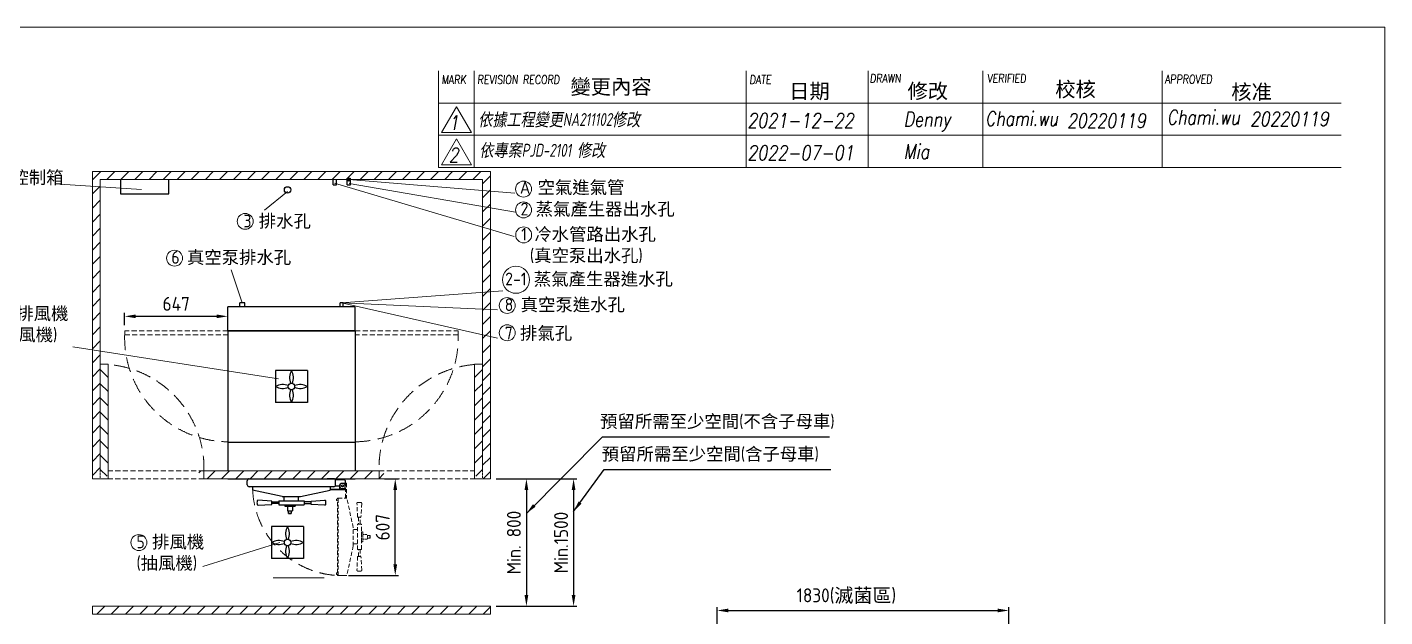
# Model space of a CAD drawing. Header units: millimetres. Extents: x -406921 to -172782, y -22195 to 7119.
# Drawn here: x -181305 to -172782, y -13054 to -9349 of the extents above; entities that cross this region are included whole.
import ezdxf

# ---------------------------------------------------------------- set-up
doc = ezdxf.new("R2010")
doc.units = ezdxf.units.MM
doc.header["$MEASUREMENT"] = 0
doc.linetypes.add('HIDDEN', pattern=[9.525, 6.35, -3.175])
doc.layers.get('0').update_dxf_attribs({"lineweight": 25})
for name, color, linetype, lineweight in [('D', 3, 'Continuous', 13), ('F', 7, 'Continuous', 15), ('H', 2, 'HIDDEN', 15), ('S', 4, 'Continuous', 15), ('T', 4, 'Continuous', 15)]:
    doc.layers.add(name, color=color, linetype=linetype, lineweight=lineweight)
doc.styles.get("Standard").update_dxf_attribs({"font": 'KAIU.TTF'})
doc.styles.add('STU25', font='isocp2.shx')
doc.styles.add('Text', font='romans.shx', dxfattribs={"width": 0.8, "oblique": 10})
doc.dimstyles.new('STU25', dxfattribs={"dimscale": 35, "dimtxt": 2.5, "dimasz": 2, "dimexe": 0.6, "dimexo": 1, "dimgap": 1, "dimtad": 1, "dimdsep": 46, "dimtxsty": 'STU25', "dimcen": 2, "dimazin": 2, "dimtfac": 1, "dimtmove": 0, "dimatfit": 3, "dimfxl": 0, "dimtolj": 1, "dimtzin": 0, "dimarcsym": 0})
doc.dimstyles.new('STU25$7', dxfattribs={"dimscale": 35, "dimtxt": 2.5, "dimasz": 2, "dimexe": 1.25, "dimexo": 0.625, "dimgap": 1, "dimtad": 0, "dimdec": 4, "dimdsep": 46, "dimtxsty": 'STU25', "dimcen": 2.5, "dimazin": 2, "dimtfac": 1, "dimtdec": 4, "dimtmove": 0, "dimatfit": 3, "dimfxl": 0, "dimtolj": 1, "dimtzin": 0, "dimarcsym": 0})

# ---------------------------------------------------------------- blocks, each defined once
blk = doc.blocks.new('*D12')
at = {"layer": 'D', "color": 0, "lineweight": -2}
for p, q in [((-176972.7, -13312.1), (-176972.7, -12992.4)), ((-176902.7, -13013.4), (-175212.7, -13013.4)), ((-175142.7, -13312.1), (-175142.7, -12992.4))]:
    blk.add_line(p, q, dxfattribs=at)
at = {"layer": 'D', "color": 0}
for points in [[(-176902.7, -13001.7), (-176902.7, -13025.1), (-176972.7, -13013.4)], [(-175212.7, -13025.1), (-175212.7, -13001.7), (-175142.7, -13013.4)]]:
    blk.add_solid(points, dxfattribs=at)
at = {"layer": 'Defpoints', "color": 0}
for p in [(-175142.7, -13013.4), (-176972.7, -13347.1), (-175142.7, -13347.1)]:
    blk.add_point(p, dxfattribs=at)
at = {"layer": 'D', "color": 0, "insert": (-176162.1, -12923.3), "char_height": 87.5, "attachment_point": 5, "style": 'STU25'}
blk.add_mtext('\\A1;1830({\\f標楷體|b0|i0|c136|p65;滅菌區})', dxfattribs=at)
blk = doc.blocks.new('*D14')
at = {"layer": 'D', "color": 0, "lineweight": -2}
for p, q in [((-178361, -12186.5), (-178149.7, -12186.5)), ((-178170.7, -12256.5), (-178170.7, -12916.5)), ((-178361, -12986.5), (-178149.7, -12986.5))]:
    blk.add_line(p, q, dxfattribs=at)
at = {"layer": 'D', "color": 0}
for points in [[(-178159, -12256.5), (-178182.4, -12256.5), (-178170.7, -12186.5)], [(-178182.4, -12916.5), (-178159, -12916.5), (-178170.7, -12986.5)]]:
    blk.add_solid(points, dxfattribs=at)
at = {"layer": 'Defpoints', "color": 0}
for p in [(-178396, -12186.5), (-178396, -12986.5), (-178170.7, -12986.5)]:
    blk.add_point(p, dxfattribs=at)
at = {"layer": 'D', "color": 0, "insert": (-178249.4, -12586.5), "char_height": 87.5, "attachment_point": 5, "rotation": 90, "style": 'STU25'}
blk.add_mtext('\\A1;{\\Fisocp2.shx;Min. 800}', dxfattribs=at)
blk = doc.blocks.new('*D15')
at = {"layer": 'D', "color": 0, "lineweight": -2}
for p, q in [((-178361, -12186.5), (-177853.6, -12186.5)), ((-177874.6, -12256.5), (-177874.6, -12916.5)), ((-178361, -12986.5), (-177853.6, -12986.5))]:
    blk.add_line(p, q, dxfattribs=at)
at = {"layer": 'D', "color": 0}
for points in [[(-177862.9, -12256.5), (-177886.2, -12256.5), (-177874.6, -12186.5)], [(-177886.2, -12916.5), (-177862.9, -12916.5), (-177874.6, -12986.5)]]:
    blk.add_solid(points, dxfattribs=at)
at = {"layer": 'Defpoints', "color": 0}
for p in [(-178396, -12186.5), (-178396, -12986.5), (-177874.6, -12986.5)]:
    blk.add_point(p, dxfattribs=at)
at = {"layer": 'D', "color": 0, "insert": (-177953.3, -12586.5), "char_height": 87.5, "attachment_point": 5, "rotation": 90, "style": 'STU25'}
blk.add_mtext('\\A1;{\\Fisocp2.shx;Min.1500}', dxfattribs=at)
blk = doc.blocks.new('*D22')
at = {"layer": 'D', "color": 0, "lineweight": -2}
for p, q in [((-180693, -11221.5), (-180693, -11144.9)), ((-180623, -11165.9), (-180116, -11165.9)), ((-180046, -11221.5), (-180046, -11144.9))]:
    blk.add_line(p, q, dxfattribs=at)
at = {"layer": 'D', "color": 0}
for points in [[(-180623, -11154.3), (-180623, -11177.6), (-180693, -11165.9)], [(-180116, -11177.6), (-180116, -11154.3), (-180046, -11165.9)]]:
    blk.add_solid(points, dxfattribs=at)
at = {"layer": 'Defpoints', "color": 0}
for p in [(-180046, -11165.9), (-180693, -11256.5), (-180046, -11256.5)]:
    blk.add_point(p, dxfattribs=at)
at = {"layer": 'D', "color": 0, "insert": (-180369.5, -11087.2), "char_height": 87.5, "attachment_point": 5, "style": 'STU25'}
blk.add_mtext('\\A1;647', dxfattribs=at)
blk = doc.blocks.new('*D23')
at = {"layer": 'D', "color": 0, "lineweight": -2}
for p, q in [((-179061, -12186.5), (-178973.3, -12186.5)), ((-178994.3, -12724), (-178994.3, -12256.5)), ((-179288.3, -12794), (-178973.3, -12794))]:
    blk.add_line(p, q, dxfattribs=at)
at = {"layer": 'D', "color": 0}
for points in [[(-178982.6, -12256.5), (-179006, -12256.5), (-178994.3, -12186.5)], [(-179006, -12724), (-178982.6, -12724), (-178994.3, -12794)]]:
    blk.add_solid(points, dxfattribs=at)
at = {"layer": 'Defpoints', "color": 0}
for p in [(-179096, -12186.5), (-178994.3, -12186.5), (-179323.3, -12794)]:
    blk.add_point(p, dxfattribs=at)
at = {"layer": 'D', "color": 0, "insert": (-179073, -12490.3), "char_height": 87.5, "attachment_point": 5, "rotation": 90, "style": 'STU25'}
blk.add_mtext('\\A1;607', dxfattribs=at)

msp = doc.modelspace()

# ---------------------------------------------------------------- hatches: boundary and pattern name
msp.add_hatch(color=256).paths.add_polyline_path([(-179285.453, -10295.783, 1), (-179285.453, -10317.304, 1)])
at = {"layer": 'H', "ltscale": 5}
h = msp.add_hatch(dxfattribs=at)
h.set_pattern_fill('ANSI31', color=256, scale=500, style=0)
h.set_pattern_definition([(45, (37616.9, 4026.83), (-44.194174, 44.194174), [])])
h.paths.add_polyline_path([(-180895.953, -10256.544), (-180895.953, -12186.544), (-180845.953, -12186.544), (-180845.953, -12136.544), (-180845.953, -10306.544), (-178445.953, -10306.544), (-178445.953, -12136.544), (-178445.953, -12186.544), (-178395.953, -12186.544), (-178395.953, -10256.544)])
h = msp.add_hatch(dxfattribs=at)
h.set_pattern_fill('ANSI31', color=256, scale=20, angle=270, style=0)
h.set_pattern_definition([(315, (53164.995, 3961.32), (44.90128, 44.90128), [])])
h.paths.add_polyline_path([(-180845.953, -11467.328), (-180845.953, -12136.544), (-180820.953, -12179.845), (-180795.953, -12165.411), (-180795.953, -11467.328)])
h = msp.add_hatch(dxfattribs=at)
h.set_pattern_fill('ANSI31', color=256, scale=20, angle=270, style=0)
h.set_pattern_definition([(225, (-412456.9, 3961.32), (-44.90128, 44.90128), [])])
h.paths.add_polyline_path([(-178445.953, -11467.328), (-178445.953, -12136.544), (-178470.953, -12179.845), (-178495.953, -12165.411), (-178495.953, -11467.328)])
h = msp.add_hatch(dxfattribs=at)
h.set_pattern_fill('ANSI31', color=256, scale=20, style=0)
h.set_pattern_definition([(45, (53114.995, 3961.32), (-44.90128, 44.90128), [])])
h.paths.add_polyline_path([(-179065.169, -12186.544), (-179065.169, -12136.544), (-180226.738, -12136.544), (-180226.738, -12186.544)])
h = msp.add_hatch(dxfattribs=at)
h.set_pattern_fill('ANSI31', color=256, scale=20, style=0)
h.set_pattern_definition([(45, (37354.12, 4026.83), (-44.90128, 44.90128), [])])
h.paths.add_polyline_path([(-180895.953, -12986.544), (-180895.953, -13036.544), (-178395.953, -13036.544), (-178395.953, -12986.544)])

# ---------------------------------------------------------------- linework, layer by layer
at = {"linetype": 'Continuous'}
for p, q in [((-179384.12, -10338.919), (-179384.12, -10306.544)), ((-179364.12, -10338.919), (-179364.12, -10306.544)), ((-179295.453, -10338.919), (-179295.453, -10306.544)), ((-179275.453, -10338.919), (-179275.453, -10306.544)), ((-179384.12, -10338.919), (-179364.12, -10338.919)), ((-179295.453, -10338.919), (-179275.453, -10338.919)), ((-179745.953, -11506.544), (-179745.953, -11706.544)), ((-179545.953, -11506.544), (-179745.953, -11506.544)), ((-179545.953, -11506.544), (-179545.953, -11706.544)), ((-179545.953, -11706.544), (-179745.953, -11706.544)), ((-179402.503, -12250.544), (-179343.489, -12250.544)), ((-179308.489, -12256.544), (-179402.503, -12256.544)), ((-179343.489, -12226.544), (-179343.489, -12256.544)), ((-179318.489, -12216.544), (-179333.489, -12216.544)), ((-179308.489, -12256.544), (-179308.489, -12226.544)), ((-179769.191, -12326.128), (-179856.191, -12321.628)), ((-179856.191, -12351.628), (-179769.191, -12347.128)), ((-179769.191, -12347.128), (-179769.191, -12326.128)), ((-179769.191, -12331.878), (-179725.953, -12331.878)), ((-179725.953, -12341.378), (-179769.191, -12341.378)), ((-179522.716, -12331.878), (-179565.953, -12331.878)), ((-179565.953, -12341.378), (-179522.716, -12341.378)), ((-179522.716, -12326.128), (-179435.716, -12321.628)), ((-179522.716, -12347.128), (-179522.716, -12326.128)), ((-179435.716, -12351.628), (-179522.716, -12347.128)), ((-179770.453, -12486.544), (-179770.453, -12686.544)), ((-179570.453, -12486.544), (-179770.453, -12486.544)), ((-179570.453, -12486.544), (-179570.453, -12686.544)), ((-179570.453, -12686.544), (-179770.453, -12686.544))]:
    msp.add_line(p, q, dxfattribs=at)
for p, q in [((-180045.953, -11256.544), (-180045.953, -11106.544)), ((-179245.953, -11106.544), (-180045.953, -11106.544)), ((-179970.953, -11106.544), (-179970.953, -11081.544)), ((-179938.953, -11081.544), (-179970.953, -11081.544)), ((-179938.953, -11106.544), (-179938.953, -11081.544)), ((-179340.953, -11106.544), (-179340.953, -11081.544)), ((-179320.953, -11081.544), (-179340.953, -11081.544)), ((-179320.953, -11106.544), (-179320.953, -11081.544)), ((-179245.953, -11256.544), (-179245.953, -11106.544)), ((-180045.953, -11256.544), (-180045.953, -11956.544)), ((-179245.953, -11256.544), (-180045.953, -11256.544)), ((-180045.953, -11256.544), (-179245.953, -11256.544)), ((-179245.953, -11256.544), (-179245.953, -11956.544)), ((-180045.953, -11956.544), (-180045.953, -12136.544)), ((-180045.953, -11956.544), (-179245.953, -11956.544)), ((-180045.953, -11956.544), (-179245.953, -11956.544)), ((-179245.953, -11956.544), (-179245.953, -12136.544)), ((-180045.953, -12186.544), (-179245.953, -12186.544)), ((-179911.453, -12186.544), (-179870.953, -12186.544)), ((-179890.953, -12186.544), (-179400.953, -12186.544)), ((-179380.453, -12186.544), (-179420.953, -12186.544)), ((-179923.453, -12224.544), (-179923.453, -12198.544)), ((-179379.505, -12236.506), (-179912.402, -12236.506)), ((-179889.403, -12236.506), (-179889.403, -12257.714)), ((-179703.453, -12298.544), (-179889.403, -12257.714)), ((-179588.453, -12298.544), (-179402.503, -12257.714)), ((-179402.503, -12257.714), (-179402.768, -12256.544)), ((-179402.768, -12256.544), (-179402.503, -12256.544)), ((-179402.768, -12256.544), (-179402.503, -12257.714)), ((-179402.503, -12236.506), (-179402.503, -12256.544)), ((-179402.503, -12256.544), (-179402.503, -12257.714)), ((-179368.453, -12231.544), (-179368.453, -12191.544)), ((-179368.453, -12191.544), (-179314.489, -12191.544)), ((-179368.453, -12224.544), (-179368.453, -12198.544)), ((-179368.453, -12231.544), (-179348.489, -12231.544)), ((-179348.489, -12191.544), (-179314.489, -12191.544)), ((-179348.489, -12231.544), (-179346.064, -12231.544)), ((-179308.489, -12197.544), (-179308.489, -12230.544)), ((-179725.953, -12324.878), (-179725.953, -12348.378)), ((-179725.953, -12324.878), (-179565.953, -12324.878)), ((-179723.453, -12350.878), (-179568.453, -12350.878)), ((-179703.453, -12298.544), (-179588.453, -12298.544)), ((-179690.953, -12324.878), (-179690.953, -12298.544)), ((-179686.953, -12350.778), (-179686.953, -12358.878)), ((-179686.953, -12350.878), (-179623.453, -12350.878)), ((-179686.953, -12358.878), (-179623.453, -12358.878)), ((-179670.203, -12358.878), (-179670.203, -12387.378)), ((-179640.203, -12358.878), (-179640.203, -12387.378)), ((-179623.453, -12350.878), (-179623.453, -12358.878)), ((-179600.953, -12324.878), (-179600.953, -12298.544)), ((-179565.953, -12324.878), (-179565.953, -12348.378)), ((-179670.203, -12387.378), (-179640.203, -12387.378)), ((-179663.703, -12403.378), (-179663.703, -12387.378)), ((-179663.703, -12403.378), (-179646.703, -12403.378)), ((-179661.703, -12405.378), (-179663.703, -12403.378)), ((-179648.703, -12405.378), (-179661.703, -12405.378)), ((-179648.703, -12405.378), (-179646.703, -12403.378)), ((-179646.703, -12387.378), (-179646.703, -12403.378))]:
    msp.add_line(p, q)
msp.add_lwpolyline([(-180719.756, -10306.544), (-180719.756, -10396.141), (-180415.068, -10396.141), (-180415.068, -10306.544)], dxfattribs=at)
for centre, radius in [((-179285.453, -10306.544), 10.761), ((-179670.453, -10371.544), 20), ((-179645.953, -11606.544), 20), ((-179645.953, -11606.544), 20), ((-179645.953, -11606.544), 20), ((-179645.953, -11606.544), 20), ((-179325.989, -12230.544), 6.45), ((-179325.989, -12230.544), 6.4), ((-179670.453, -12586.544), 20), ((-179670.453, -12586.544), 20), ((-179670.453, -12586.544), 20), ((-179670.453, -12586.544), 20)]:
    msp.add_circle(centre, radius)
for centre, radius, start, end in [((-179564.929, -11552.419), 93.11, 150.4818019, 201.9770324), ((-179726.978, -11552.419), 93.11, 338.0229676, 29.5181981), ((-179700.078, -11687.568), 93.11, 68.0229676, 119.5181981), ((-179700.078, -11525.519), 93.11, 240.4818019, 291.9770324), ((-179564.929, -11660.668), 93.11, 158.0229676, 209.5181981), ((-179726.978, -11660.668), 93.11, 330.4818019, 21.9770324), ((-179591.829, -11687.568), 93.11, 60.4818019, 111.9770324), ((-179591.829, -11525.519), 93.11, 248.0229676, 299.5181981), ((-179911.453, -12198.544), 12, 90, 180), ((-179380.453, -12198.544), 12, 0, 90), ((-179911.453, -12224.544), 12, 180, 270), ((-179380.453, -12224.544), 12, 270, 0), ((-179346.064, -12234.544), 3, 30.9007102, 90), ((-179314.489, -12197.544), 6, 0, 90), ((-179723.453, -12348.378), 2.5, 180, 270), ((-179568.453, -12348.378), 2.5, 270, 0), ((-179659.453, -12399.979), 5.442, 218.6476153, 231.3523847), ((-179659.453, -12399.979), 5.442, 262.77462, 321.3523847), ((-179650.953, -12399.979), 5.442, 218.6476153, 277.22538), ((-179650.953, -12399.979), 5.442, 308.6476153, 321.3523847), ((-179589.429, -12532.419), 93.11, 150.4818019, 201.9770324), ((-179751.478, -12532.419), 93.11, 338.0229676, 29.5181981), ((-179724.578, -12667.568), 93.11, 68.0229676, 119.5181981), ((-179724.578, -12505.519), 93.11, 240.4818019, 291.9770324), ((-179589.429, -12640.668), 93.11, 158.0229676, 209.5181981), ((-179751.478, -12640.668), 93.11, 330.4818019, 21.9770324), ((-179616.329, -12667.568), 93.11, 60.4818019, 111.9770324), ((-179616.329, -12505.519), 93.11, 248.0229676, 299.5181981)]:
    msp.add_arc(centre, radius, start, end)
for centre, radius, start, end in [((-179333.489, -12226.544), 10, 90, 180), ((-179318.489, -12226.544), 10, 0, 90), ((-179806.418, -12336.628), 55.773, 168.6471146, 191.3528854), ((-179856.191, -12326.634), 5.007, 90, 168.6471146), ((-179856.191, -12346.621), 5.007, 191.3528854, 275.9218723), ((-179435.716, -12346.621), 5.007, 264.0781277, 348.6471146), ((-179435.716, -12326.634), 5.007, 11.3528854, 90), ((-179485.488, -12336.628), 55.773, 348.6471146, 11.3528854)]:
    msp.add_arc(centre, radius, start, end, dxfattribs=at)
at = {"layer": 'D'}
for p, q in [((-179285.453, -10306.544), (-178242.695, -10392.08)), ((-180586.763, -10369.646), (-181100.922, -10335.575)), ((-179954.953, -11081.544), (-180024.517, -10874.599)), ((-179330.953, -11081.544), (-178318.955, -11004.938)), ((-179330.953, -11081.544), (-178351.963, -11125.955)), ((-179330.953, -11081.544), (-178351.662, -11302.405)), ((-179728.231, -11557.558), (-181017.585, -11357.092)), ((-179719.343, -12587.4), (-180202.933, -12736.453)), ((-179759.656, -12807.888), (-179440.95, -12807.888))]:
    msp.add_line(p, q, dxfattribs=at)
at = {"layer": 'D', "linetype": 'Continuous'}
for p, q in [((-179670.453, -10380.979), (-179815.289, -10498.954)), ((-179375.344, -10328.665), (-178248.251, -10664.055)), ((-179284.514, -10331.4), (-178240.115, -10512.062))]:
    msp.add_line(p, q, dxfattribs=at)
at = {"layer": 'D'}
for centre, radius in [((-178188.825, -10366.646), 50), ((-178188.825, -10497.77), 50), ((-179936.179, -10569.338), 50), ((-178188.03, -10654.567), 50), ((-180379.595, -10800.691), 50), ((-178236.358, -10936.389), 85), ((-178291.304, -11097.86), 50), ((-178291.304, -11269.255), 50), ((-180603.451, -12586.786), 50)]:
    msp.add_circle(centre, radius, dxfattribs=at)
at = {"layer": 'F'}
msp.add_line((-178723.712, -9623.491), (-178723.712, -10230.991), dxfattribs=at)
at = {"layer": 'F', "color": 7}
for p, q in [((-178498.712, -9623.491), (-178498.712, -10230.991)), ((-176790.542, -10230.991), (-176790.542, -9623.491)), ((-176025.542, -10230.991), (-176025.542, -9623.491)), ((-175305.542, -10230.991), (-175305.542, -9623.491)), ((-174180.542, -10230.991), (-174180.542, -9623.491)), ((-173055.542, -9825.991), (-178723.712, -9825.991)), ((-178723.712, -10028.491), (-173055.542, -10028.491)), ((-178723.712, -10230.991), (-173055.542, -10230.991))]:
    msp.add_line(p, q, dxfattribs=at)
at = {"layer": 'F', "color": 6}
msp.add_lwpolyline([(-185966.52, -9349.47), (-185966.52, -18619.47), (-172781.52, -18619.47), (-172781.52, -9349.47)], close=True, dxfattribs=at)
msp.add_lwpolyline([(-185966.52, -9349.47), (-185966.52, -18619.47), (-172781.52, -18619.47), (-172781.52, -9349.47)], close=True, dxfattribs=at)
at = {"layer": 'F', "color": 7}
for points in [[(-178609.496, -9849.405), (-178702.987, -10011.336), (-178516.005, -10011.336)], [(-178609.496, -10051.905), (-178702.987, -10213.836), (-178516.005, -10213.836)]]:
    msp.add_lwpolyline(points, close=True, dxfattribs=at)
at = {"layer": 'H', "ltscale": 5}
for p, q in [((-180045.953, -11256.544), (-180692.953, -11256.544)), ((-180692.953, -11256.544), (-180692.953, -11281.544)), ((-180692.953, -11281.544), (-180045.953, -11281.544)), ((-179245.953, -11256.544), (-178598.953, -11256.544)), ((-178598.953, -11281.544), (-179245.953, -11281.544)), ((-178598.953, -11256.544), (-178598.953, -11281.544)), ((-180195.953, -12136.544), (-180795.953, -12136.544)), ((-180195.953, -12186.544), (-180795.953, -12186.544)), ((-179095.169, -12136.544), (-178495.953, -12136.544)), ((-179095.169, -12186.544), (-178495.953, -12186.544))]:
    msp.add_line(p, q, dxfattribs=at)
at = {"layer": 'H'}
for p, q in [((-180845.953, -12186.544), (-180895.953, -12186.544)), ((-180845.953, -12136.544), (-180845.953, -12186.544)), ((-178445.953, -12136.544), (-178445.953, -12186.544)), ((-178445.953, -12186.544), (-178395.953, -12186.544)), ((-179205.655, -12582.257), (-179205.655, -12518.757)), ((-179205.655, -12518.757), (-179197.655, -12518.757)), ((-179197.655, -12582.257), (-179197.655, -12518.757)), ((-179205.755, -12582.257), (-179197.655, -12582.257)), ((-179197.655, -12535.507), (-179169.155, -12535.507)), ((-179197.655, -12565.507), (-179169.155, -12565.507)), ((-179169.155, -12565.507), (-179169.155, -12535.507)), ((-179169.155, -12542.007), (-179153.155, -12542.007)), ((-179153.155, -12559.007), (-179169.155, -12559.007)), ((-179153.155, -12559.007), (-179153.155, -12542.007)), ((-179151.155, -12544.007), (-179153.155, -12542.007)), ((-179151.155, -12557.007), (-179153.155, -12559.007)), ((-179151.155, -12544.007), (-179151.155, -12557.007))]:
    msp.add_line(p, q, dxfattribs=at)
at = {"layer": 'H', "ltscale": 4}
for p, q in [((-179339.989, -12223.044), (-179339.989, -12238.044)), ((-179299.989, -12213.044), (-179329.989, -12213.044)), ((-179329.989, -12248.044), (-179299.989, -12248.044)), ((-179305.989, -12307.057), (-179305.989, -12248.044)), ((-179299.989, -12213.044), (-179299.989, -12307.057)), ((-179363.989, -12314.007), (-179352.989, -12313.161)), ((-179363.989, -12323.007), (-179363.989, -12314.007)), ((-179363.989, -12323.007), (-179352.989, -12323.854)), ((-179356.239, -12307.007), (-179356.989, -12307.757)), ((-179356.989, -12313.469), (-179356.989, -12307.757)), ((-179356.989, -12777.469), (-179356.989, -12323.546)), ((-179356.239, -12307.007), (-179352.989, -12307.007)), ((-179352.989, -12307.007), (-179352.989, -12308.507)), ((-179352.989, -12793.957), (-179352.989, -12307.057)), ((-179352.989, -12307.057), (-179298.819, -12307.057)), ((-179257.989, -12493.007), (-179298.819, -12307.057)), ((-179230.405, -12427.27), (-179234.905, -12340.27)), ((-179204.905, -12340.27), (-179209.405, -12427.27)), ((-179209.405, -12427.27), (-179230.405, -12427.27)), ((-179224.655, -12427.27), (-179224.655, -12470.507)), ((-179215.155, -12470.507), (-179215.155, -12427.27)), ((-179257.989, -12608.007), (-179257.989, -12493.007)), ((-179231.655, -12505.507), (-179257.989, -12505.507)), ((-179231.655, -12630.507), (-179231.655, -12470.507)), ((-179231.655, -12470.507), (-179208.155, -12470.507)), ((-179205.655, -12628.007), (-179205.655, -12473.007)), ((-179257.989, -12608.007), (-179298.819, -12793.957)), ((-179231.339, -12595.507), (-179257.989, -12595.507)), ((-179230.405, -12673.745), (-179234.905, -12760.745)), ((-179231.655, -12630.507), (-179208.155, -12630.507)), ((-179209.405, -12673.745), (-179230.405, -12673.745)), ((-179224.655, -12673.745), (-179224.655, -12630.507)), ((-179215.155, -12630.507), (-179215.155, -12673.745)), ((-179204.905, -12760.745), (-179209.405, -12673.745)), ((-179363.989, -12778.007), (-179352.989, -12777.161)), ((-179363.989, -12787.007), (-179363.989, -12778.007)), ((-179363.989, -12787.007), (-179352.989, -12787.854)), ((-179356.989, -12793.257), (-179356.989, -12787.546)), ((-179356.239, -12794.007), (-179356.989, -12793.257)), ((-179356.239, -12794.007), (-179352.989, -12794.007)), ((-179352.989, -12794.007), (-179352.989, -12792.507)), ((-179352.989, -12793.957), (-179298.819, -12793.957))]:
    msp.add_line(p, q, dxfattribs=at)
msp.add_circle((-179325.989, -12230.544), 6.4, dxfattribs=at)
at = {"layer": 'H', "ltscale": 15}
for centre, radius, start, end in [((-180038.716, -11299.547), 654.485, 178.4237532, 269.3663926), ((-179253.191, -11299.547), 654.485, 270.6336074, 1.5762468), ((-180848.564, -12119.899), 653.608, 358.5407222, 85.3830663), ((-178443.234, -12119.229), 652.949, 94.631157, 181.5194828), ((-179325.989, -12230.544), 564.069, 182.7609377, 272.7609377)]:
    msp.add_arc(centre, radius, start, end, dxfattribs=at)
at = {"layer": 'H', "ltscale": 4}
for centre, radius, start, end in [((-179329.989, -12223.044), 10, 90, 180), ((-179329.989, -12238.044), 10, 180, 270), ((-179229.899, -12340.27), 5.007, 101.3528854, 180), ((-179219.905, -12390.043), 55.773, 78.6471146, 101.3528854), ((-179209.912, -12340.27), 5.007, 354.0781277, 78.6471146), ((-179208.155, -12473.007), 2.5, 0, 90), ((-179208.155, -12628.007), 2.5, 270, 0), ((-179229.899, -12760.745), 5.007, 180, 258.6471146), ((-179219.905, -12710.972), 55.773, 258.6471146, 281.3528854), ((-179209.912, -12760.745), 5.007, 281.3528854, 5.9218723)]:
    msp.add_arc(centre, radius, start, end, dxfattribs=at)
at = {"layer": 'H'}
for centre, start, end in [((-179156.554, -12546.257), 38.6476153, 51.3523847), ((-179156.554, -12546.257), 308.6476153, 7.22538), ((-179156.554, -12554.757), 352.77462, 51.3523847), ((-179156.554, -12554.757), 308.6476153, 321.3523847)]:
    msp.add_arc(centre, 5.442, start, end, dxfattribs=at)
at = {"layer": 'S', "linetype": 'Continuous'}
for p, q in [((-180895.953, -10256.544), (-178395.953, -10256.544)), ((-180895.953, -10256.544), (-180895.953, -12186.544)), ((-180845.953, -10306.544), (-180845.953, -12136.544)), ((-180845.953, -10306.544), (-178445.953, -10306.544)), ((-178445.953, -10306.544), (-178445.953, -12136.544)), ((-178395.953, -10256.544), (-178395.953, -12186.544)), ((-180895.953, -12186.544), (-180817.086, -12186.544)), ((-180795.953, -12186.544), (-180895.953, -12186.544)), ((-180195.953, -12136.544), (-179095.169, -12136.544)), ((-180195.953, -12186.544), (-179095.169, -12186.544)), ((-178495.953, -12186.544), (-178395.953, -12186.544))]:
    msp.add_line(p, q, dxfattribs=at)
at = {"layer": 'S'}
for p, q in [((-180845.953, -11467.328), (-180845.953, -12136.544)), ((-180795.953, -11467.328), (-180845.953, -11467.328)), ((-180795.953, -12186.544), (-180795.953, -11467.328)), ((-178495.953, -12186.544), (-178495.953, -11467.328)), ((-178495.953, -11467.328), (-178445.953, -11467.328)), ((-180195.953, -12186.544), (-180195.953, -12136.544)), ((-179095.169, -12186.544), (-179095.169, -12136.544)), ((-180895.953, -12986.544), (-178395.953, -12986.544)), ((-180895.953, -12986.544), (-180895.953, -13036.544)), ((-180895.953, -13036.544), (-178395.953, -13036.544)), ((-178395.953, -12986.544), (-178395.953, -13036.544))]:
    msp.add_line(p, q, dxfattribs=at)

# ---------------------------------------------------------------- texts
at = {"layer": 'D', "color": 11, "char_height": 80, "attachment_point": 1}
for s, insert in [('{\\Fisocp2.shx;\\C3;4 \\f標楷體|b0|i0|c136|p65;電氣控制箱}', (-181722.134, -10253.592)), ('{\\Fisocp2.shx;\\C3;A \\f標楷體|b0|i0|c136|p65;空氣進氣管}', (-178211.45, -10315.781)), ('{\\Fisocp3.shx;\\C3;2 \\f標楷體|b0|i0|c136|p65;蒸氣產生器出水孔}', (-178207.518, -10451.904)), ('{\\Fisocp2.shx;\\C3;3 \\f標楷體|b0|i0|c136|p65;排水孔}', (-179947.402, -10527.27)), ('{\\Fisocp2.shx;\\C3;1 \\f標楷體|b0|i0|c136|p65;冷水管路出水孔\\P \\Fisocp2.shx;(\\f標楷體|b0|i0|c136|p65;真空泵出水孔\\Fisocp2.shx;)}', (-178203.534, -10610.147)), ('{\\Fisocp2.shx;\\C3;6 \\f標楷體|b0|i0|c136|p65;真空泵排水孔}', (-180399.863, -10755.314)), ('{\\Fisocp2.shx;\\C3;2-1 \\f標楷體|b0|i0|c136|p65;蒸氣產生器進水孔}', (-178303.937, -10891.162)), ('{\\Fisocp2.shx;\\C3;8 \\f標楷體|b0|i0|c136|p65;真空泵進水孔}', (-178307.081, -11052.49)), ('{\\Fisocp2.shx;\\C3;5-1 \\f標楷體|b0|i0|c136|p65;排風機\\P\\f???|b0|i0|c0|p65;  \\Fisocp2.shx;(\\f標楷體|b0|i0|c136|p65;抽風機\\Fisocp2.shx;)}', (-181556.236, -11107.675)), ('{\\Fisocp2.shx;\\C3;7 \\f標楷體|b0|i0|c136|p65;排氣孔}', (-178306.926, -11231.268)), ('{\\C3;預留所需至少空間\\Fisocp2.shx;(\\f標楷體|b0|i0|c136|p65;不含子母車\\Fisocp2.shx;)}', (-177708.177, -11785.477)), ('{\\C3;預留所需至少空間\\Fisocp2.shx;(\\f標楷體|b0|i0|c136|p65;含子母車\\Fisocp2.shx;)}', (-177697.961, -11990.372)), ('{\\Fisocp2.shx;\\C3;5 \\f標楷體|b0|i0|c136|p65;排風機\\P\\Fisocp2.shx;(\\f標楷體|b0|i0|c136|p65;抽風機\\Fisocp2.shx;)}', (-180618.969, -12542.482))]:
    msp.add_mtext(s, dxfattribs=dict(at, insert=insert))
at = {"layer": 'F', "color": 1, "lineweight": 15, "style": 'Text', "oblique": 5, "width": 0.8}
for s, p in [('MARK', (-178703.81, -9705.974)), ('REVISION RECORD', (-178478.81, -9705.974)), ('DATE', (-176770.64, -9705.974)), ('DRAWN', (-176015.003, -9697.871)), ('VERIFIED', (-175278.533, -9697.984)), ('APPROVED', (-174163.395, -9703.332))]:
    msp.add_text(s, height=54, dxfattribs=at).set_placement(p)
at = {"layer": 'F', "lineweight": -3}
for s, p in [('變更內容', (-177894.378, -9770.459)), ('日期', (-176521.608, -9798.329)), ('修改', (-175778.413, -9797.808)), ('校核', (-174850.759, -9786.733)), ('核准', (-173745.45, -9803.028))]:
    msp.add_text(s, height=93.4085, dxfattribs=at).set_placement(p)
at = {"layer": 'T', "lineweight": 20, "style": 'Text', "oblique": 10, "width": 0.8}
for s, height, p in [('Denny', 92, (-175802.85, -9974.22)), ('Chami.wu', 90, (-175290.62, -9968.579)), ('Chami.wu', 90, (-174149.624, -9960.39)), ('20220119', 90, (-173627.983, -9970.497)), ('1', 90, (-178657.961, -9995.293)), ('2021-12-22', 92, (-176784.555, -9982.483)), ('20220119', 90, (-174776.489, -9982.754)), ('2', 90, (-178657.961, -10197.793)), ('2022-07-01', 92, (-176784.555, -10184.983)), ('Mia', 92, (-175802.85, -10176.72))]:
    msp.add_text(s, height=height, dxfattribs=at).set_placement(p)
at = {"layer": 'T', "linetype": 'Continuous', "lineweight": 20, "char_height": 80.9991, "attachment_point": 1, "style": 'Text'}
for s, insert in [('{\\fDFKai-SB|b0|i0|c136|p65;依據工程變更\\Fisocp2.shx|c1;NA211102\\fDFKai-SB|b0|i0|c136|p65;修改}', (-178472.353, -9889.208)), ('{\\fDFKai-SB|b0|i0|c136|p0;依專案\\Fisocp2.shx|c136;PJD-2101 \\fDFKai-SB|b0|i0|c136|p0;修改}', (-178465.427, -10082.423))]:
    msp.add_mtext(s, dxfattribs=dict(at, insert=insert))

# ---------------------------------------------------------------- dimensions: what is measured, and where the dimension line sits
at = {"layer": 'D'}
dim = msp.add_linear_dim(base=(-180045.953, -11165.937), p1=(-180692.953, -11256.544), p2=(-180045.953, -11256.544), dimstyle='STU25', dxfattribs=at)
dim.commit()
dim.dimension.update_dxf_attribs({"geometry": '*D22', "text_midpoint": (-180369.453, -11087.187)})
dim = msp.add_linear_dim(base=(-178994.296, -12186.544), p1=(-179323.319, -12793.957), p2=(-179095.953, -12186.544), angle=90, dimstyle='STU25', override={"dimdec": 0}, dxfattribs=at)
dim.commit()
dim.dimension.update_dxf_attribs({"geometry": '*D23', "text_midpoint": (-179073.046, -12490.251)})
for base, text, picture, middle in [((-178170.688, -12986.544), '{\\Fisocp2.shx;Min. <>}', '*D14', (-178170.688, -12586.544)), ((-177874.583, -12986.544), '{\\Fisocp2.shx;Min.1500}', '*D15', (-177874.583, -12586.544))]:
    dim = msp.add_linear_dim(base=base, p1=(-178395.953, -12186.544), p2=(-178395.953, -12986.544), angle=90, text=text, dimstyle='STU25', dxfattribs=at)
    dim.commit()
    dim.dimension.update_dxf_attribs({"geometry": picture, "text_midpoint": middle, "dimtype": 160})
dim = msp.add_linear_dim(base=(-175142.742, -13013.383), p1=(-176972.742, -13347.072), p2=(-175142.742, -13347.072), text='<>({\\f標楷體|b0|i0|c136|p65;滅菌區})', dimstyle='STU25', dxfattribs=at)
dim.commit()
dim.dimension.update_dxf_attribs({"geometry": '*D12', "text_midpoint": (-176162.059, -13013.383), "dimtype": 160})

# ---------------------------------------------------------------- leaders
for points in [[(-178170.688, -12403.52), (-177693.268, -11922.049), (-176268.965, -11922.049)], [(-177874.583, -12392.496), (-177683.052, -12126.944), (-176258.749, -12126.944)]]:
    msp.add_leader(points, dimstyle='STU25$7', override={"dimgap": 1, "dimtad": 0}, dxfattribs=at)

doc.saveas('drawing.dxf')
